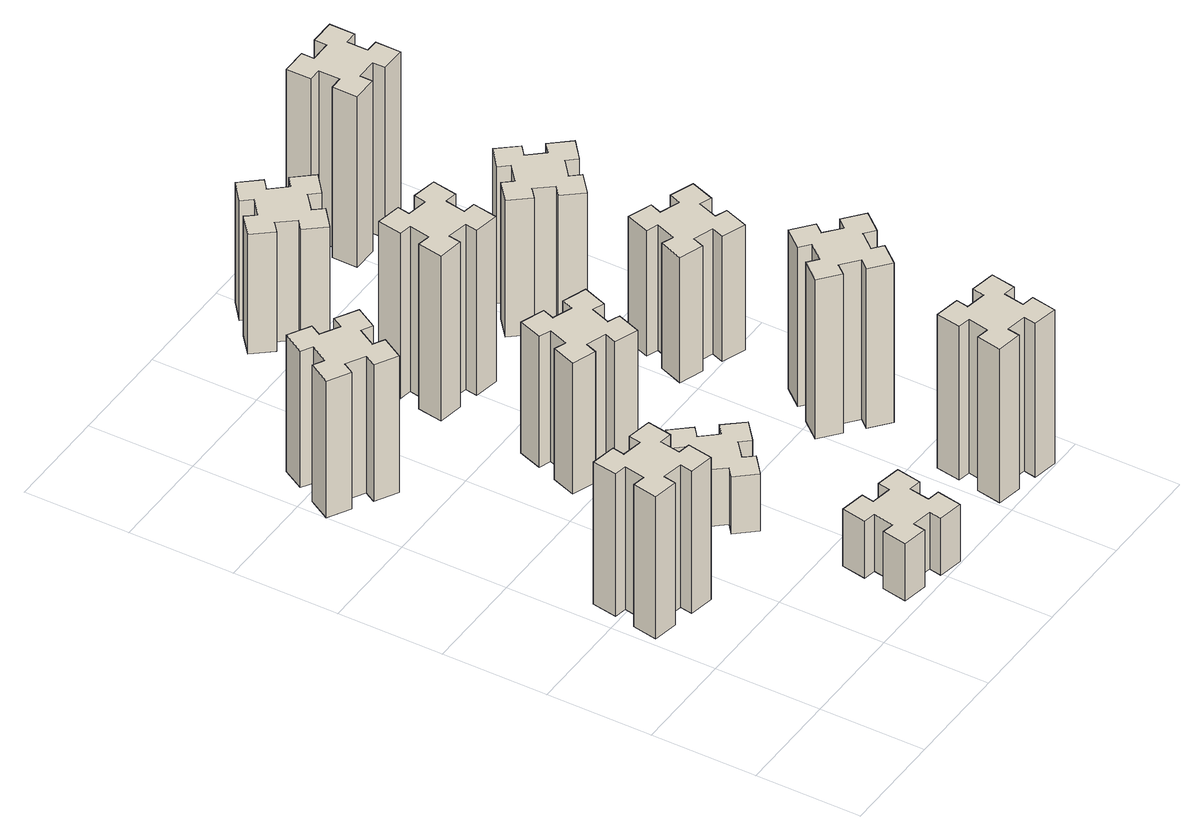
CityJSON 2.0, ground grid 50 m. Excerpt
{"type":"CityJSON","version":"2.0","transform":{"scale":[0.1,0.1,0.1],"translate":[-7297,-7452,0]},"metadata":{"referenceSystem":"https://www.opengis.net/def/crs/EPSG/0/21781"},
"CityObjects":{
"building1":{"type":"Building","attributes":{"class":"1000","function":"1000","usage":"1000","yearOfConstruction":2016,"roofType":"1000","measuredHeight":75,"storeysAboveGround":30,"storeysBelowGround":0},"geometry":[{"type":"Solid","lod":"1","boundaries":[[[[0,1,2,3,4,5,6,7,8,9,10,11,12,13,14,15,16,17,18,19]],[[17,16,20,21]],[[16,15,22,20]],[[15,14,23,22]],[[14,13,24,23]],[[13,12,25,24]],[[12,11,26,25]],[[11,10,27,26]],[[10,9,28,27]],[[9,8,29,28]],[[8,7,30,29]],[[7,6,31,30]],[[6,5,32,31]],[[5,4,33,32]],[[4,3,34,33]],[[3,2,35,34]],[[2,1,36,35]],[[1,0,37,36]],[[0,19,38,37]],[[19,18,39,38]],[[18,17,21,39]],[[24,25,26,27,28,29,30,31,32,33,34,35,36,37,38,39,21,20,22,23]]]]}]},
"building2":{"type":"Building","attributes":{"class":"1000","function":"1000","usage":"1000","yearOfConstruction":2016,"roofType":"1000","measuredHeight":72,"storeysAboveGround":30,"storeysBelowGround":0},"geometry":[{"type":"Solid","lod":"1","boundaries":[[[[40,41,42,43,44,45,46,47,48,49,50,51,52,53,54,55,56,57,58,59]],[[57,56,60,61]],[[56,55,62,60]],[[55,54,63,62]],[[54,53,64,63]],[[53,52,65,64]],[[52,51,66,65]],[[51,50,67,66]],[[50,49,68,67]],[[49,48,69,68]],[[48,47,70,69]],[[47,46,71,70]],[[46,45,72,71]],[[45,44,73,72]],[[44,43,74,73]],[[43,42,75,74]],[[42,41,76,75]],[[41,40,77,76]],[[40,59,78,77]],[[59,58,79,78]],[[58,57,61,79]],[[64,65,66,67,68,69,70,71,72,73,74,75,76,77,78,79,61,60,62,63]]]]}]},
"building3":{"type":"Building","attributes":{"class":"1000","function":"1000","usage":"1000","yearOfConstruction":2016,"roofType":"1000","measuredHeight":30,"storeysAboveGround":30,"storeysBelowGround":0},"geometry":[{"type":"Solid","lod":"1","boundaries":[[[[80,81,82,83,84,85,86,87,88,89,90,91,92,93,94,95,96,97,98,99]],[[97,96,100,101]],[[96,95,102,100]],[[95,94,103,102]],[[94,93,104,103]],[[93,92,105,104]],[[92,91,106,105]],[[91,90,107,106]],[[90,89,108,107]],[[89,88,109,108]],[[88,87,110,109]],[[87,86,111,110]],[[86,85,112,111]],[[85,84,113,112]],[[84,83,114,113]],[[83,82,115,114]],[[82,81,116,115]],[[81,80,117,116]],[[80,99,118,117]],[[99,98,119,118]],[[98,97,101,119]],[[104,105,106,107,108,109,110,111,112,113,114,115,116,117,118,119,101,100,102,103]]]]}]},
"building4":{"type":"Building","attributes":{"class":"1000","function":"1000","usage":"1000","yearOfConstruction":2016,"roofType":"1000","measuredHeight":30,"storeysAboveGround":30,"storeysBelowGround":0},"geometry":[{"type":"Solid","lod":"1","boundaries":[[[[120,121,122,123,124,125,126,127,128,129,130,131,132,133,134,135,136,137,138,139]],[[137,136,140,141]],[[136,135,142,140]],[[135,134,143,142]],[[134,133,144,143]],[[133,132,145,144]],[[132,131,146,145]],[[131,130,147,146]],[[130,129,148,147]],[[129,128,149,148]],[[128,127,150,149]],[[127,126,151,150]],[[126,125,152,151]],[[125,124,153,152]],[[124,123,154,153]],[[123,122,155,154]],[[122,121,156,155]],[[121,120,157,156]],[[120,139,158,157]],[[139,138,159,158]],[[138,137,141,159]],[[144,145,146,147,148,149,150,151,152,153,154,155,156,157,158,159,141,140,142,143]]]]}]},
"building5":{"type":"Building","attributes":{"class":"1000","function":"1000","usage":"1000","yearOfConstruction":2016,"roofType":"1000","measuredHeight":69,"storeysAboveGround":30,"storeysBelowGround":0},"geometry":[{"type":"Solid","lod":"1","boundaries":[[[[160,161,162,163,164,165,166,167,168,169,170,171,172,173,174,175,176,177,178,179]],[[177,176,180,181]],[[176,175,182,180]],[[175,174,183,182]],[[174,173,184,183]],[[173,172,185,184]],[[172,171,186,185]],[[171,170,187,186]],[[170,169,188,187]],[[169,168,189,188]],[[168,167,190,189]],[[167,166,191,190]],[[166,165,192,191]],[[165,164,193,192]],[[164,163,194,193]],[[163,162,195,194]],[[162,161,196,195]],[[161,160,197,196]],[[160,179,198,197]],[[179,178,199,198]],[[178,177,181,199]],[[184,185,186,187,188,189,190,191,192,193,194,195,196,197,198,199,181,180,182,183]]]]}]},
"building6":{"type":"Building","attributes":{"class":"1000","function":"1000","usage":"1000","yearOfConstruction":2016,"roofType":"1000","measuredHeight":87,"storeysAboveGround":30,"storeysBelowGround":0},"geometry":[{"type":"Solid","lod":"1","boundaries":[[[[200,201,202,203,204,205,206,207,208,209,210,211,212,213,214,215,216,217,218,219]],[[217,216,220,221]],[[216,215,222,220]],[[215,214,223,222]],[[214,213,224,223]],[[213,212,225,224]],[[212,211,226,225]],[[211,210,227,226]],[[210,209,228,227]],[[209,208,229,228]],[[208,207,230,229]],[[207,206,231,230]],[[206,205,232,231]],[[205,204,233,232]],[[204,203,234,233]],[[203,202,235,234]],[[202,201,236,235]],[[201,200,237,236]],[[200,219,238,237]],[[219,218,239,238]],[[218,217,221,239]],[[224,225,226,227,228,229,230,231,232,233,234,235,236,237,238,239,221,220,222,223]]]]}]},
"building7":{"type":"Building","attributes":{"class":"1000","function":"1000","usage":"1000","yearOfConstruction":2016,"roofType":"1000","measuredHeight":81,"storeysAboveGround":30,"storeysBelowGround":0},"geometry":[{"type":"Solid","lod":"1","boundaries":[[[[240,241,242,243,244,245,246,247,248,249,250,251,252,253,254,255,256,257,258,259]],[[257,256,260,261]],[[256,255,262,260]],[[255,254,263,262]],[[254,253,264,263]],[[253,252,265,264]],[[252,251,266,265]],[[251,250,267,266]],[[250,249,268,267]],[[249,248,269,268]],[[248,247,270,269]],[[247,246,271,270]],[[246,245,272,271]],[[245,244,273,272]],[[244,243,274,273]],[[243,242,275,274]],[[242,241,276,275]],[[241,240,277,276]],[[240,259,278,277]],[[259,258,279,278]],[[258,257,261,279]],[[264,265,266,267,268,269,270,271,272,273,274,275,276,277,278,279,261,260,262,263]]]]}]},
"building8":{"type":"Building","attributes":{"class":"1000","function":"1000","usage":"1000","yearOfConstruction":2016,"roofType":"1000","measuredHeight":63,"storeysAboveGround":30,"storeysBelowGround":0},"geometry":[{"type":"Solid","lod":"1","boundaries":[[[[280,281,282,283,284,285,286,287,288,289,290,291,292,293,294,295,296,297,298,299]],[[297,296,300,301]],[[296,295,302,300]],[[295,294,303,302]],[[294,293,304,303]],[[293,292,305,304]],[[292,291,306,305]],[[291,290,307,306]],[[290,289,308,307]],[[289,288,309,308]],[[288,287,310,309]],[[287,286,311,310]],[[286,285,312,311]],[[285,284,313,312]],[[284,283,314,313]],[[283,282,315,314]],[[282,281,316,315]],[[281,280,317,316]],[[280,299,318,317]],[[299,298,319,318]],[[298,297,301,319]],[[304,305,306,307,308,309,310,311,312,313,314,315,316,317,318,319,301,300,302,303]]]]}]},
"building9":{"type":"Building","attributes":{"class":"1000","function":"1000","usage":"1000","yearOfConstruction":2016,"roofType":"1000","measuredHeight":84,"storeysAboveGround":30,"storeysBelowGround":0},"geometry":[{"type":"Solid","lod":"1","boundaries":[[[[320,321,322,323,324,325,326,327,328,329,330,331,332,333,334,335,336,337,338,339]],[[337,336,340,341]],[[336,335,342,340]],[[335,334,343,342]],[[334,333,344,343]],[[333,332,345,344]],[[332,331,346,345]],[[331,330,347,346]],[[330,329,348,347]],[[329,328,349,348]],[[328,327,350,349]],[[327,326,351,350]],[[326,325,352,351]],[[325,324,353,352]],[[324,323,354,353]],[[323,322,355,354]],[[322,321,356,355]],[[321,320,357,356]],[[320,339,358,357]],[[339,338,359,358]],[[338,337,341,359]],[[344,345,346,347,348,349,350,351,352,353,354,355,356,357,358,359,341,340,342,343]]]]}]},
"building10":{"type":"Building","attributes":{"class":"1000","function":"1000","usage":"1000","yearOfConstruction":2016,"roofType":"1000","measuredHeight":66,"storeysAboveGround":30,"storeysBelowGround":0},"geometry":[{"type":"Solid","lod":"1","boundaries":[[[[360,361,362,363,364,365,366,367,368,369,370,371,372,373,374,375,376,377,378,379]],[[377,376,380,381]],[[376,375,382,380]],[[375,374,383,382]],[[374,373,384,383]],[[373,372,385,384]],[[372,371,386,385]],[[371,370,387,386]],[[370,369,388,387]],[[369,368,389,388]],[[368,367,390,389]],[[367,366,391,390]],[[366,365,392,391]],[[365,364,393,392]],[[364,363,394,393]],[[363,362,395,394]],[[362,361,396,395]],[[361,360,397,396]],[[360,379,398,397]],[[379,378,399,398]],[[378,377,381,399]],[[384,385,386,387,388,389,390,391,392,393,394,395,396,397,398,399,381,380,382,383]]]]}]},
"building11":{"type":"Building","attributes":{"class":"1000","function":"1000","usage":"1000","yearOfConstruction":2016,"roofType":"1000","measuredHeight":72,"storeysAboveGround":30,"storeysBelowGround":0},"geometry":[{"type":"Solid","lod":"1","boundaries":[[[[400,401,402,403,404,405,406,407,408,409,410,411,412,413,414,415,416,417,418,419]],[[417,416,420,421]],[[416,415,422,420]],[[415,414,423,422]],[[414,413,424,423]],[[413,412,425,424]],[[412,411,426,425]],[[411,410,427,426]],[[410,409,428,427]],[[409,408,429,428]],[[408,407,430,429]],[[407,406,431,430]],[[406,405,432,431]],[[405,404,433,432]],[[404,403,434,433]],[[403,402,435,434]],[[402,401,436,435]],[[401,400,437,436]],[[400,419,438,437]],[[419,418,439,438]],[[418,417,421,439]],[[424,425,426,427,428,429,430,431,432,433,434,435,436,437,438,439,421,420,422,423]]]]}]},
"building12":{"type":"Building","attributes":{"class":"1000","function":"1000","usage":"1000","yearOfConstruction":2016,"roofType":"1000","measuredHeight":90,"storeysAboveGround":30,"storeysBelowGround":0},"geometry":[{"type":"Solid","lod":"1","boundaries":[[[[440,441,442,443,444,445,446,447,448,449,450,451,452,453,454,455,456,457,458,459]],[[457,456,460,461]],[[456,455,462,460]],[[455,454,463,462]],[[454,453,464,463]],[[453,452,465,464]],[[452,451,466,465]],[[451,450,467,466]],[[450,449,468,467]],[[449,448,469,468]],[[448,447,470,469]],[[447,446,471,470]],[[446,445,472,471]],[[445,444,473,472]],[[444,443,474,473]],[[443,442,475,474]],[[442,441,476,475]],[[441,440,477,476]],[[440,459,478,477]],[[459,458,479,478]],[[458,457,461,479]],[[464,465,466,467,468,469,470,471,472,473,474,475,476,477,478,479,461,460,462,463]]]]}]}
},
"vertices":[
[335,877,0],[352,975,0],[411,965,0],[432,1083,0],[314,1104,0],[304,1045,0],[205,1062,0],[216,1121,0],[97,1142,0],[77,1024,0],[136,1014,0],[118,915,0],[59,926,0],[38,807,0],[157,787,0],[167,846,0],[265,828,0],[255,769,0],[373,748,0],[394,867,0],[265,828,750],[255,769,750],[167,846,750],[157,787,750],[38,807,750],[59,926,750],[118,915,750],[136,1014,750],[77,1024,750],[97,1142,750],[216,1121,750],[205,1062,750],[304,1045,750],[314,1104,750],[432,1083,750],[411,965,750],[352,975,750],[335,877,750],[394,867,750],[373,748,750],
[306,2327,0],[356,2414,0],[408,2384,0],[468,2488,0],[364,2548,0],[334,2496,0],[247,2546,0],[277,2598,0],[173,2658,0],[113,2554,0],[165,2524,0],[115,2437,0],[63,2467,0],[3,2363,0],[107,2303,0],[137,2355,0],[224,2305,0],[194,2253,0],[298,2193,0],[358,2297,0],[224,2305,720],[194,2253,720],[137,2355,720],[107,2303,720],[3,2363,720],[63,2467,720],[115,2437,720],[165,2524,720],[113,2554,720],[173,2658,720],[277,2598,720],[247,2546,720],[334,2496,720],[364,2548,720],[468,2488,720],[408,2384,720],[356,2414,720],[306,2327,720],[358,2297,720],[298,2193,720],
[876,274,0],[858,175,0],[799,186,0],[778,67,0],[897,47,0],[907,106,0],[1005,88,0],[995,29,0],[1113,8,0],[1134,127,0],[1075,137,0],[1092,235,0],[1151,225,0],[1172,343,0],[1054,364,0],[1044,305,0],[945,322,0],[956,381,0],[837,402,0],[817,284,0],[945,322,300],[956,381,300],[1044,305,300],[1054,364,300],[1172,343,300],[1151,225,300],[1092,235,300],[1075,137,300],[1134,127,300],[1113,8,300],[995,29,300],[1005,88,300],[907,106,300],[897,47,300],[778,67,300],[799,186,300],[858,175,300],[876,274,300],[817,284,300],[837,402,300],
[908,929,0],[984,993,0],[1023,947,0],[1115,1024,0],[1038,1116,0],[992,1078,0],[927,1154,0],[973,1193,0],[896,1285,0],[804,1208,0],[843,1162,0],[766,1097,0],[728,1143,0],[636,1066,0],[713,974,0],[759,1013,0],[823,936,0],[777,898,0],[854,806,0],[946,883,0],[823,936,300],[777,898,300],[759,1013,300],[713,974,300],[636,1066,300],[728,1143,300],[766,1097,300],[843,1162,300],[804,1208,300],[896,1285,300],[973,1193,300],[927,1154,300],[992,1078,300],[1038,1116,300],[1115,1024,300],[1023,947,300],[984,993,300],[908,929,300],[946,883,300],[854,806,300],
[962,1601,0],[996,1695,0],[1052,1674,0],[1093,1787,0],[980,1828,0],[960,1772,0],[866,1806,0],[887,1862,0],[774,1903,0],[733,1790,0],[789,1770,0],[755,1676,0],[699,1697,0],[657,1584,0],[770,1543,0],[791,1599,0],[885,1565,0],[864,1509,0],[977,1467,0],[1018,1580,0],[885,1565,690],[864,1509,690],[791,1599,690],[770,1543,690],[657,1584,690],[699,1697,690],[755,1676,690],[789,1770,690],[733,1790,690],[774,1903,690],[887,1862,690],[866,1806,690],[960,1772,690],[980,1828,690],[1093,1787,690],[1052,1674,690],[996,1695,690],[962,1601,690],[1018,1580,690],[977,1467,690],
[876,2494,0],[858,2395,0],[799,2406,0],[778,2287,0],[897,2267,0],[907,2326,0],[1005,2308,0],[995,2249,0],[1113,2228,0],[1134,2347,0],[1075,2357,0],[1092,2455,0],[1151,2445,0],[1172,2563,0],[1054,2584,0],[1044,2525,0],[945,2542,0],[956,2601,0],[837,2622,0],[817,2504,0],[945,2542,870],[956,2601,870],[1044,2525,870],[1054,2584,870],[1172,2563,870],[1151,2445,870],[1092,2455,870],[1075,2357,870],[1134,2347,870],[1113,2228,870],[995,2249,870],[1005,2308,870],[907,2326,870],[897,2267,870],[778,2287,870],[799,2406,870],[858,2395,870],[876,2494,870],[817,2504,870],[837,2622,870],
[1784,305,0],[1685,322,0],[1696,381,0],[1577,402,0],[1557,284,0],[1616,274,0],[1598,175,0],[1539,186,0],[1518,67,0],[1637,47,0],[1647,106,0],[1745,88,0],[1735,29,0],[1853,8,0],[1874,127,0],[1815,137,0],[1832,235,0],[1891,225,0],[1912,343,0],[1794,364,0],[1832,235,810],[1891,225,810],[1815,137,810],[1874,127,810],[1853,8,810],[1735,29,810],[1745,88,810],[1647,106,810],[1637,47,810],[1518,67,810],[1539,186,810],[1598,175,810],[1616,274,810],[1557,284,810],[1577,402,810],[1696,381,810],[1685,322,810],[1784,305,810],[1794,364,810],[1912,343,810],
[1092,3198,0],[1027,3274,0],[1073,3313,0],[996,3405,0],[904,3328,0],[943,3282,0],[866,3217,0],[828,3263,0],[736,3186,0],[813,3094,0],[859,3133,0],[923,3056,0],[877,3018,0],[954,2926,0],[1046,3003,0],[1008,3049,0],[1084,3113,0],[1123,3067,0],[1215,3144,0],[1138,3236,0],[1084,3113,630],[1123,3067,630],[1008,3049,630],[1046,3003,630],[954,2926,630],[877,3018,630],[923,3056,630],[859,3133,630],[813,3094,630],[736,3186,630],[828,3263,630],[866,3217,630],[943,3282,630],[904,3328,630],[996,3405,630],[1073,3313,630],[1027,3274,630],[1092,3198,630],[1138,3236,630],[1215,3144,630],
[1767,836,0],[1832,913,0],[1878,874,0],[1955,966,0],[1863,1043,0],[1824,997,0],[1748,1062,0],[1786,1108,0],[1694,1185,0],[1617,1093,0],[1663,1054,0],[1599,978,0],[1553,1016,0],[1476,924,0],[1568,847,0],[1606,893,0],[1683,829,0],[1644,783,0],[1736,706,0],[1813,798,0],[1683,829,840],[1644,783,840],[1606,893,840],[1568,847,840],[1476,924,840],[1553,1016,840],[1599,978,840],[1663,1054,840],[1617,1093,840],[1694,1185,840],[1786,1108,840],[1748,1062,840],[1824,997,840],[1863,1043,840],[1955,966,840],[1878,874,840],[1832,913,840],[1767,836,840],[1813,798,840],[1736,706,840],
[1800,1772,0],[1706,1806,0],[1727,1862,0],[1614,1903,0],[1573,1790,0],[1629,1770,0],[1595,1676,0],[1539,1697,0],[1497,1584,0],[1610,1543,0],[1631,1599,0],[1725,1565,0],[1704,1509,0],[1817,1467,0],[1858,1580,0],[1802,1601,0],[1836,1695,0],[1892,1674,0],[1933,1787,0],[1820,1828,0],[1836,1695,660],[1892,1674,660],[1802,1601,660],[1858,1580,660],[1817,1467,660],[1704,1509,660],[1725,1565,660],[1631,1599,660],[1610,1543,660],[1497,1584,660],[1539,1697,660],[1595,1676,660],[1629,1770,660],[1573,1790,660],[1614,1903,660],[1727,1862,660],[1706,1806,660],[1800,1772,660],[1820,1828,660],[1933,1787,660],
[1499,2293,0],[1563,2216,0],[1517,2178,0],[1594,2086,0],[1686,2163,0],[1648,2209,0],[1724,2273,0],[1763,2227,0],[1855,2304,0],[1778,2396,0],[1732,2358,0],[1667,2434,0],[1713,2473,0],[1636,2565,0],[1544,2488,0],[1583,2442,0],[1506,2377,0],[1468,2423,0],[1376,2346,0],[1453,2254,0],[1506,2377,720],[1468,2423,720],[1583,2442,720],[1544,2488,720],[1636,2565,720],[1713,2473,720],[1667,2434,720],[1732,2358,720],[1778,2396,720],[1855,2304,720],[1763,2227,720],[1724,2273,720],[1648,2209,720],[1686,2163,720],[1594,2086,720],[1517,2178,720],[1563,2216,720],[1499,2293,720],[1453,2254,720],[1376,2346,720],
[1565,3155,0],[1665,3155,0],[1665,3095,0],[1785,3095,0],[1785,3215,0],[1725,3215,0],[1725,3315,0],[1785,3315,0],[1785,3435,0],[1665,3435,0],[1665,3375,0],[1565,3375,0],[1565,3435,0],[1445,3435,0],[1445,3315,0],[1505,3315,0],[1505,3215,0],[1445,3215,0],[1445,3095,0],[1565,3095,0],[1505,3215,900],[1445,3215,900],[1505,3315,900],[1445,3315,900],[1445,3435,900],[1565,3435,900],[1565,3375,900],[1665,3375,900],[1665,3435,900],[1785,3435,900],[1785,3315,900],[1725,3315,900],[1725,3215,900],[1785,3215,900],[1785,3095,900],[1665,3095,900],[1665,3155,900],[1565,3155,900],[1565,3095,900],[1445,3095,900]
]}
